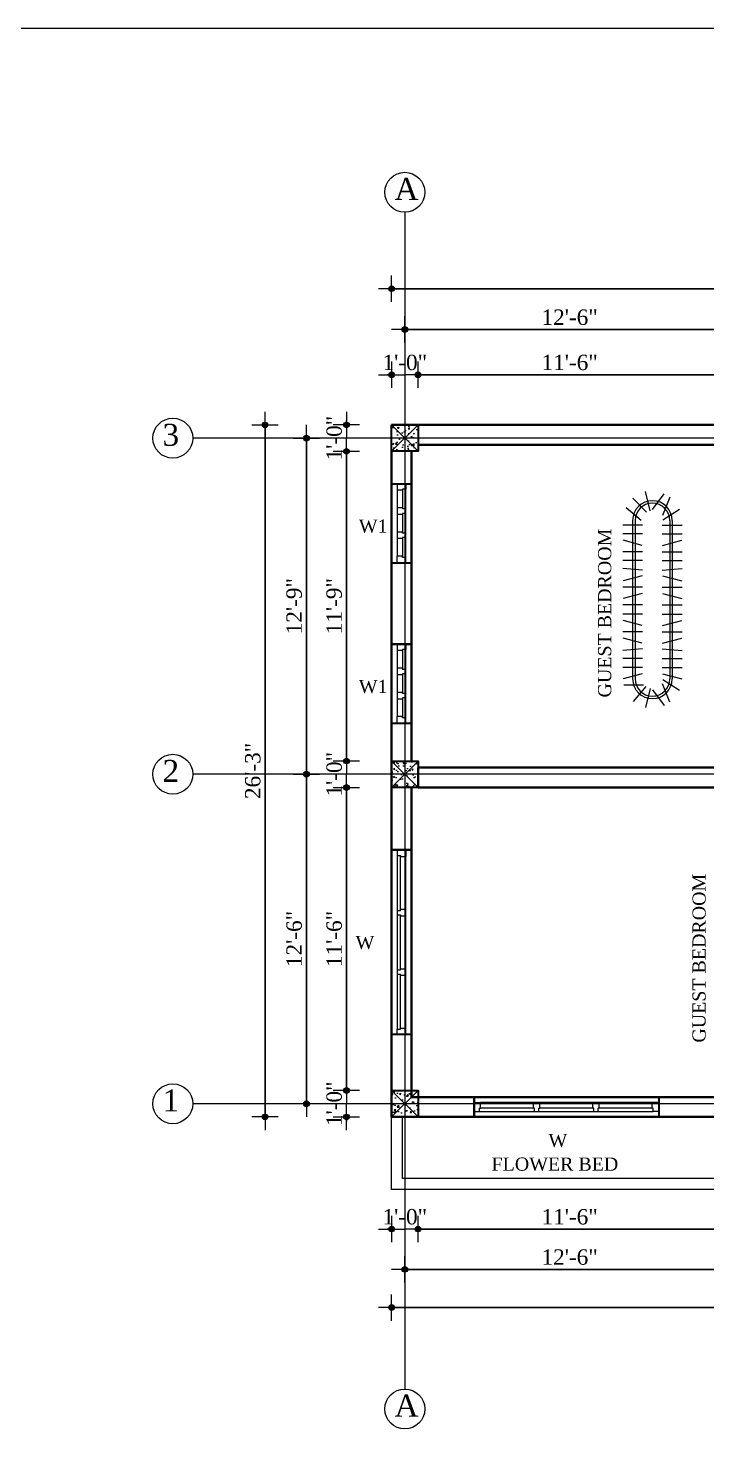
# Model space of a CAD drawing. Header units: feet. Extents: x 28652 to 66086, y -6769 to -640.
# Drawn here: x 63517 to 63826, y -1328 to -691 of the extents above; entities that cross this region are included whole.
import ezdxf

# ---------------------------------------------------------------- set-up
doc = ezdxf.new("R2010")
doc.units = ezdxf.units.FT
doc.header["$LTSCALE"] = 50
doc.header["$MEASUREMENT"] = 0
doc.header["$PDMODE"] = 34
for name, color, linetype, lineweight in [('DIMENSION', 142, 'Continuous', 13), ('SES- Door&Window', 21, 'Continuous', 15), ('SES-DIMENSION', 142, 'Continuous', 13), ('SES-Furniture', 45, 'Continuous', 5), ('SES-HACTH', 8, 'Continuous', 13), ('SES-REBARS', 1, 'Continuous', 40), ('SES-Set Back Line', 2, 'Continuous', 15), ('SES-Staircase', 134, 'Continuous', 13), ('SES-TEXT', 3, 'Continuous', 20), ('SES-Wall Plan', 6, 'Continuous', 30)]:
    doc.layers.add(name, color=color, linetype=linetype, lineweight=lineweight)
doc.styles.add('7 INCH', font='times.ttf', dxfattribs={"height": 7})
doc.styles.add('SES-ARAIL', font='times.ttf', dxfattribs={"height": 6})
doc.dimstyles.new('7 INCH', dxfattribs={"dimscale": 0, "dimtxt": 7, "dimasz": 1, "dimexe": 2, "dimexo": 9, "dimgap": 2, "dimtad": 1, "dimdec": 0, "dimzin": 3, "dimdsep": 46, "dimlunit": 4, "dimtxsty": '7 INCH', "dimblk": 'DIM', "dimcen": 3, "dimdle": 3, "dimse1": 1, "dimse2": 1, "dimclrd": 256, "dimclre": 256, "dimclrt": 7, "dimadec": 1, "dimazin": 2, "dimtfac": 1, "dimtdec": 0, "dimtix": 1, "dimtofl": 0, "dimtmove": 2, "dimatfit": 3, "dimldrblk": 'DIM', "dimfxl": 2, "dimfrac": 2, "dimtolj": 2, "dimtzin": 0, "dimarcsym": 0})

# ---------------------------------------------------------------- blocks, each defined once
blk = doc.blocks.new('c11')
at = {"layer": 'SES-HACTH', "linetype": 'ByBlock'}
h = blk.add_hatch(dxfattribs=at)
h.set_pattern_fill('AR-CONC', color=256)
h.set_pattern_definition([(50, (-20422.33, 19414.4167), (7.1726018, -0.6275213), [0.75, -8.25]), (355, (-20422.33, 19414.417), (-1.3875133, 7.5219213), [0.6, -6.6]), (100.451444, (-20421.732, 19414.3644), (5.7850885, 6.8943999), [0.637402, -7.0114211]), (46.1842, (-20422.33, 19416.417), (10.6724133, -1.6551928), [1.125, -12.375]), (96.635635, (-20421.441, 19416.279), (9.3466195, 9.741186), [0.9561034, -10.5171376]), (351.184164, (-20422.33, 19416.417), (9.3466195, 9.741186), [0.9, -9.9]), (21, (-20421.33, 19415.9167), (5.9690705, -4.0261889), [0.75, -8.25]), (326, (-20421.33, 19415.917), (2.4331533, 7.2515005), [0.6, -6.6]), (71.451445, (-20420.8325, 19415.581), (8.4022238, 3.2253115), [0.6374019, -7.0114211]), (37.5, (-20422.33, 19414.4167), (0.12159855, 3.32893854), [0, -6.52, 0, -6.7, 0, -6.625]), (7.5, (-20422.33, 19414.4167), (2.63069537, 3.9441171), [0, -3.82, 0, -6.37, 0, -2.525]), (327.5, (-20424.56, 19414.4167), (5.33822436, -0.22554872), [0, -2.5, 0, -7.8, 0, -10.35]), (317.5, (-20425.56, 19414.4167), (5.8318617, 1.0010498), [0, -3.25, 0, -5.18, 0, -7.35])])
h.paths.add_polyline_path([(-6, 6), (-6, -6), (6, -6), (6, 6)])
for p, q in [((-6, 6), (6, -6)), ((6, 6), (-6, -6))]:
    blk.add_line(p, q, dxfattribs=at)
at = {"layer": 'SES-Wall Plan', "linetype": 'ByBlock'}
blk.add_lwpolyline([(-6, 6), (6, 6), (6, -6), (-6, -6)], close=True, dxfattribs=at)
blk = doc.blocks.new('6H')
at = {"layer": 'SES- Door&Window'}
for p, q in [((-78, -2.5), (-75.5, -2.5)), ((-75.5, -2.5), (3.5, -2.5)), ((-75.5, -2.5), (-75.5, -4)), ((-75.5, -4), (-75, -4)), ((-50.5, -4), (-75.5, -4)), ((-75, -4), (-75, -6.5)), ((-51, -4), (-51, -6.5)), ((-50.5, -2.5), (-50.5, -4)), ((-48.5, -2.5), (-48.5, -4)), ((-48.5, -4), (-48, -4)), ((-23.5, -4), (-48.5, -4)), ((-48, -4), (-48, -6.5)), ((-24, -4), (-24, -6.5)), ((-23.5, -4), (-24, -4)), ((-23.5, -2.5), (-23.5, -4)), ((-21.5, -2.5), (-21.5, -4)), ((3, -4), (-21.5, -4)), ((-21, -4), (-21, -6.5)), ((3, -4), (3, -6.5)), ((3.5, -4), (3, -4)), ((6, -2.5), (3.5, -2.5)), ((3.5, -2.5), (3.5, -4)), ((-78, -6.5), (-75, -6.5)), ((3, -6.5), (-75, -6.5)), ((6, -6.5), (3, -6.5))]:
    blk.add_line(p, q, dxfattribs=at)
at = {"layer": 'SES-Wall Plan'}
for p, q in [((-78, -9), (-78, 0)), ((-78, -9), (-78, 0)), ((6, -9), (6, 0))]:
    blk.add_line(p, q, dxfattribs=at)
blk.add_lwpolyline([(6, 0), (-78, 0), (-78, -9), (6, -9)], close=True, dxfattribs=at)
blk = doc.blocks.new('DIM')
at = {"layer": 'DIMENSION'}
h = blk.add_hatch(color=256, dxfattribs=at)
h.paths.add_polyline_path([(0, 1.28), (0, 0), (1.28, 0, 0.414214)])
h.paths.add_polyline_path([(1.28, 0), (0, 0), (0, -1.28, 0.414214)])
h.paths.add_polyline_path([(0, 0), (-1.28, 0, 0.414214), (0, -1.28)])
h.paths.add_polyline_path([(0, 1.28, 0.414214), (-1.28, 0), (0, 0)])
for p, q in [((-6, 0), (6, 0)), ((0, 6), (0, -6))]:
    blk.add_line(p, q, dxfattribs=at)
blk.add_circle((0, 0), 1.28, dxfattribs=at)
blk = doc.blocks.new('*D1670')
at = {"layer": 'Defpoints', "color": 0, "linetype": 'ByBlock', "transparency": 16777216}
for p in [(63682.85, -1186.19), (63694.85, -1186.19), (63694.85, -1237.19)]:
    blk.add_point(p, dxfattribs=at)
at = {"layer": 'SES-DIMENSION', "linetype": 'ByBlock', "lineweight": -2, "transparency": 16777216}
for p, q in [((63681.85, -1237.19), (63680.85, -1237.19)), ((63695.85, -1237.19), (63696.85, -1237.19))]:
    blk.add_line(p, q, dxfattribs=at)
blk.add_blockref('DIM', (63682.85, -1237.19), dxfattribs=at)
at = {"layer": 'SES-DIMENSION', "linetype": 'ByBlock', "lineweight": -2, "transparency": 16777216, "rotation": 180}
blk.add_blockref('DIM', (63694.85, -1237.19), dxfattribs=at)
at = {"layer": 'SES-DIMENSION', "color": 7, "linetype": 'ByBlock', "transparency": 16777216, "insert": (63688.85, -1231.63), "char_height": 7, "attachment_point": 5, "style": '7 INCH'}
blk.add_mtext('\\A2;1\'-0"', dxfattribs=at)
blk = doc.blocks.new('*D1671')
at = {"layer": 'Defpoints', "color": 0, "linetype": 'ByBlock', "transparency": 16777216}
for p in [(63694.85, -1186.19), (63832.85, -1186.19), (63832.85, -1237.19)]:
    blk.add_point(p, dxfattribs=at)
at = {"layer": 'SES-DIMENSION', "linetype": 'ByBlock', "lineweight": -2, "transparency": 16777216}
blk.add_line((63695.85, -1237.19), (63831.85, -1237.19), dxfattribs=at)
at = {"layer": 'SES-DIMENSION', "linetype": 'ByBlock', "lineweight": -2, "transparency": 16777216, "rotation": 180}
blk.add_blockref('DIM', (63694.85, -1237.19), dxfattribs=at)
at = {"layer": 'SES-DIMENSION', "linetype": 'ByBlock', "lineweight": -2, "transparency": 16777216}
blk.add_blockref('DIM', (63832.85, -1237.19), dxfattribs=at)
at = {"layer": 'SES-DIMENSION', "color": 7, "linetype": 'ByBlock', "transparency": 16777216, "insert": (63763.85, -1231.63), "char_height": 7, "attachment_point": 5, "style": '7 INCH'}
blk.add_mtext('\\A2;11\'-6"', dxfattribs=at)
blk = doc.blocks.new('*D1677')
at = {"layer": 'Defpoints', "color": 0, "linetype": 'ByBlock', "transparency": 16777216}
for p in [(63688.85, -1186.19), (63838.85, -1186.19), (63838.85, -1255.52)]:
    blk.add_point(p, dxfattribs=at)
at = {"layer": 'SES-DIMENSION', "linetype": 'ByBlock', "lineweight": -2, "transparency": 16777216}
blk.add_line((63689.85, -1255.52), (63837.85, -1255.52), dxfattribs=at)
at = {"layer": 'SES-DIMENSION', "linetype": 'ByBlock', "lineweight": -2, "transparency": 16777216, "rotation": 180}
blk.add_blockref('DIM', (63688.85, -1255.52), dxfattribs=at)
at = {"layer": 'SES-DIMENSION', "linetype": 'ByBlock', "lineweight": -2, "transparency": 16777216}
blk.add_blockref('DIM', (63838.85, -1255.52), dxfattribs=at)
at = {"layer": 'SES-DIMENSION', "color": 7, "linetype": 'ByBlock', "transparency": 16777216, "insert": (63763.85, -1249.96), "char_height": 7, "attachment_point": 5, "style": '7 INCH'}
blk.add_mtext('\\A2;12\'-6"', dxfattribs=at)
blk = doc.blocks.new('*D1680')
at = {"layer": 'Defpoints', "color": 0, "linetype": 'ByBlock', "transparency": 16777216}
for p in [(63682.85, -1186.19), (64132.85, -1186.19), (64132.85, -1272.9)]:
    blk.add_point(p, dxfattribs=at)
at = {"layer": 'SES-DIMENSION', "linetype": 'ByBlock', "lineweight": -2, "transparency": 16777216}
blk.add_line((63683.85, -1272.9), (64131.85, -1272.9), dxfattribs=at)
at = {"layer": 'SES-DIMENSION', "linetype": 'ByBlock', "lineweight": -2, "transparency": 16777216, "rotation": 180}
blk.add_blockref('DIM', (63682.85, -1272.9), dxfattribs=at)
at = {"layer": 'SES-DIMENSION', "linetype": 'ByBlock', "lineweight": -2, "transparency": 16777216}
blk.add_blockref('DIM', (64132.85, -1272.9), dxfattribs=at)
at = {"layer": 'SES-DIMENSION', "color": 7, "linetype": 'ByBlock', "transparency": 16777216, "insert": (63907.85, -1267.33), "char_height": 7, "attachment_point": 5, "style": '7 INCH'}
blk.add_mtext('\\A2;37\'-6"', dxfattribs=at)
blk = doc.blocks.new('*D1681')
at = {"layer": 'Defpoints', "color": 0, "linetype": 'ByBlock', "transparency": 16777216}
for p in [(63662.29, -1174.19), (63682.85, -1174.19), (63682.85, -1186.19)]:
    blk.add_point(p, dxfattribs=at)
at = {"layer": 'SES-DIMENSION', "linetype": 'ByBlock', "lineweight": -2, "transparency": 16777216}
for p, q in [((63662.29, -1173.19), (63662.29, -1172.19)), ((63662.29, -1187.19), (63662.29, -1188.19))]:
    blk.add_line(p, q, dxfattribs=at)
for p, rotation in [((63662.29, -1174.19), 270), ((63662.29, -1186.19), 90)]:
    blk.add_blockref('DIM', p, dxfattribs=dict(at, rotation=rotation))
at = {"layer": 'SES-DIMENSION', "color": 7, "linetype": 'ByBlock', "transparency": 16777216, "insert": (63656.73, -1180.19), "char_height": 7, "attachment_point": 5, "rotation": 90, "style": '7 INCH'}
blk.add_mtext('\\A2;1\'-0"', dxfattribs=at)
blk = doc.blocks.new('*D1682')
at = {"layer": 'Defpoints', "color": 0, "linetype": 'ByBlock', "transparency": 16777216}
for p in [(63662.29, -1036.3), (63682.85, -1036.3), (63682.85, -1174.19)]:
    blk.add_point(p, dxfattribs=at)
at = {"layer": 'SES-DIMENSION', "linetype": 'ByBlock', "lineweight": -2, "transparency": 16777216}
blk.add_line((63662.29, -1173.19), (63662.29, -1037.3), dxfattribs=at)
for p, rotation in [((63662.29, -1036.3), 90), ((63662.29, -1174.19), 270)]:
    blk.add_blockref('DIM', p, dxfattribs=dict(at, rotation=rotation))
at = {"layer": 'SES-DIMENSION', "color": 7, "linetype": 'ByBlock', "transparency": 16777216, "insert": (63656.73, -1105.24), "char_height": 7, "attachment_point": 5, "rotation": 90, "style": '7 INCH'}
blk.add_mtext('\\A2;11\'-6"', dxfattribs=at)
blk = doc.blocks.new('*D1683')
at = {"layer": 'Defpoints', "color": 0, "linetype": 'ByBlock', "transparency": 16777216}
for p in [(63662.29, -1024.3), (63682.85, -1024.3), (63682.85, -1036.3)]:
    blk.add_point(p, dxfattribs=at)
at = {"layer": 'SES-DIMENSION', "linetype": 'ByBlock', "lineweight": -2, "transparency": 16777216}
for p, q in [((63662.29, -1023.3), (63662.29, -1022.3)), ((63662.29, -1037.3), (63662.29, -1038.3))]:
    blk.add_line(p, q, dxfattribs=at)
for p, rotation in [((63662.29, -1024.3), 270), ((63662.29, -1036.3), 90)]:
    blk.add_blockref('DIM', p, dxfattribs=dict(at, rotation=rotation))
at = {"layer": 'SES-DIMENSION', "color": 7, "linetype": 'ByBlock', "transparency": 16777216, "insert": (63656.73, -1030.3), "char_height": 7, "attachment_point": 5, "rotation": 90, "style": '7 INCH'}
blk.add_mtext('\\A2;1\'-0"', dxfattribs=at)
blk = doc.blocks.new('*D1684')
at = {"layer": 'Defpoints', "color": 0, "linetype": 'ByBlock', "transparency": 16777216}
for p in [(63662.29, -883.41), (63682.85, -883.41), (63682.85, -1024.3)]:
    blk.add_point(p, dxfattribs=at)
at = {"layer": 'SES-DIMENSION', "linetype": 'ByBlock', "lineweight": -2, "transparency": 16777216}
blk.add_line((63662.29, -1023.3), (63662.29, -884.41), dxfattribs=at)
for p, rotation in [((63662.29, -883.41), 90), ((63662.29, -1024.3), 270)]:
    blk.add_blockref('DIM', p, dxfattribs=dict(at, rotation=rotation))
at = {"layer": 'SES-DIMENSION', "color": 7, "linetype": 'ByBlock', "transparency": 16777216, "insert": (63656.72, -953.85), "char_height": 7, "attachment_point": 5, "rotation": 90, "style": '7 INCH'}
blk.add_mtext('\\A2;11\'-9"', dxfattribs=at)
blk = doc.blocks.new('*D1685')
at = {"layer": 'Defpoints', "color": 0, "linetype": 'ByBlock', "transparency": 16777216}
for p in [(63662.29, -871.41), (63682.85, -871.41), (63682.85, -883.41)]:
    blk.add_point(p, dxfattribs=at)
at = {"layer": 'SES-DIMENSION', "linetype": 'ByBlock', "lineweight": -2, "transparency": 16777216}
for p, q in [((63662.29, -870.41), (63662.29, -869.41)), ((63662.29, -884.41), (63662.29, -885.41))]:
    blk.add_line(p, q, dxfattribs=at)
for p, rotation in [((63662.29, -871.41), 270), ((63662.29, -883.41), 90)]:
    blk.add_blockref('DIM', p, dxfattribs=dict(at, rotation=rotation))
at = {"layer": 'SES-DIMENSION', "color": 7, "linetype": 'ByBlock', "transparency": 16777216, "insert": (63656.73, -877.41), "char_height": 7, "attachment_point": 5, "rotation": 90, "style": '7 INCH'}
blk.add_mtext('\\A2;1\'-0"', dxfattribs=at)
blk = doc.blocks.new('*D1686')
at = {"layer": 'Defpoints', "color": 0, "linetype": 'ByBlock', "transparency": 16777216}
for p in [(63644.08, -1030.3), (63682.85, -1030.3), (63682.85, -1180.19)]:
    blk.add_point(p, dxfattribs=at)
at = {"layer": 'SES-DIMENSION', "linetype": 'ByBlock', "lineweight": -2, "transparency": 16777216}
blk.add_line((63644.08, -1179.19), (63644.08, -1031.3), dxfattribs=at)
for p, rotation in [((63644.08, -1030.3), 90), ((63644.08, -1180.19), 270)]:
    blk.add_blockref('DIM', p, dxfattribs=dict(at, rotation=rotation))
at = {"layer": 'SES-DIMENSION', "color": 7, "linetype": 'ByBlock', "transparency": 16777216, "insert": (63638.52, -1105.24), "char_height": 7, "attachment_point": 5, "rotation": 90, "style": '7 INCH'}
blk.add_mtext('\\A2;12\'-6"', dxfattribs=at)
blk = doc.blocks.new('*D1687')
at = {"layer": 'Defpoints', "color": 0, "linetype": 'ByBlock', "transparency": 16777216}
for p in [(63644.08, -877.41), (63682.85, -877.41), (63682.85, -1030.3)]:
    blk.add_point(p, dxfattribs=at)
at = {"layer": 'SES-DIMENSION', "linetype": 'ByBlock', "lineweight": -2, "transparency": 16777216}
blk.add_line((63644.08, -1029.3), (63644.08, -878.41), dxfattribs=at)
for p, rotation in [((63644.08, -877.41), 90), ((63644.08, -1030.3), 270)]:
    blk.add_blockref('DIM', p, dxfattribs=dict(at, rotation=rotation))
at = {"layer": 'SES-DIMENSION', "color": 7, "linetype": 'ByBlock', "transparency": 16777216, "insert": (63638.51, -953.85), "char_height": 7, "attachment_point": 5, "rotation": 90, "style": '7 INCH'}
blk.add_mtext('\\A2;12\'-9"', dxfattribs=at)
blk = doc.blocks.new('*D1688')
at = {"layer": 'Defpoints', "color": 0, "linetype": 'ByBlock', "transparency": 16777216}
for p in [(63625.26, -871.41), (63682.85, -871.41), (63682.85, -1186.19)]:
    blk.add_point(p, dxfattribs=at)
at = {"layer": 'SES-DIMENSION', "linetype": 'ByBlock', "lineweight": -2, "transparency": 16777216}
blk.add_line((63625.26, -1185.19), (63625.26, -872.41), dxfattribs=at)
for p, rotation in [((63625.26, -871.41), 90), ((63625.26, -1186.19), 270)]:
    blk.add_blockref('DIM', p, dxfattribs=dict(at, rotation=rotation))
at = {"layer": 'SES-DIMENSION', "color": 7, "linetype": 'ByBlock', "transparency": 16777216, "insert": (63619.7, -1028.8), "char_height": 7, "attachment_point": 5, "rotation": 90, "style": '7 INCH'}
blk.add_mtext('\\A2;26\'-3"', dxfattribs=at)
blk = doc.blocks.new('*D1689')
at = {"layer": 'Defpoints', "color": 0, "linetype": 'ByBlock', "transparency": 16777216}
for p in [(63694.85, -848.59), (63682.85, -871.41), (63694.85, -871.41)]:
    blk.add_point(p, dxfattribs=at)
at = {"layer": 'SES-DIMENSION', "linetype": 'ByBlock', "lineweight": -2, "transparency": 16777216}
for p, q in [((63681.85, -848.59), (63680.85, -848.59)), ((63695.85, -848.59), (63696.85, -848.59))]:
    blk.add_line(p, q, dxfattribs=at)
blk.add_blockref('DIM', (63682.85, -848.59), dxfattribs=at)
at = {"layer": 'SES-DIMENSION', "linetype": 'ByBlock', "lineweight": -2, "transparency": 16777216, "rotation": 180}
blk.add_blockref('DIM', (63694.85, -848.59), dxfattribs=at)
at = {"layer": 'SES-DIMENSION', "color": 7, "linetype": 'ByBlock', "transparency": 16777216, "insert": (63688.85, -843.03), "char_height": 7, "attachment_point": 5, "style": '7 INCH'}
blk.add_mtext('\\A2;1\'-0"', dxfattribs=at)
blk = doc.blocks.new('*D1690')
at = {"layer": 'Defpoints', "color": 0, "linetype": 'ByBlock', "transparency": 16777216}
for p in [(63832.85, -848.59), (63694.85, -871.41), (63832.85, -871.41)]:
    blk.add_point(p, dxfattribs=at)
at = {"layer": 'SES-DIMENSION', "linetype": 'ByBlock', "lineweight": -2, "transparency": 16777216}
blk.add_line((63695.85, -848.59), (63831.85, -848.59), dxfattribs=at)
at = {"layer": 'SES-DIMENSION', "linetype": 'ByBlock', "lineweight": -2, "transparency": 16777216, "rotation": 180}
blk.add_blockref('DIM', (63694.85, -848.59), dxfattribs=at)
at = {"layer": 'SES-DIMENSION', "linetype": 'ByBlock', "lineweight": -2, "transparency": 16777216}
blk.add_blockref('DIM', (63832.85, -848.59), dxfattribs=at)
at = {"layer": 'SES-DIMENSION', "color": 7, "linetype": 'ByBlock', "transparency": 16777216, "insert": (63763.85, -843.03), "char_height": 7, "attachment_point": 5, "style": '7 INCH'}
blk.add_mtext('\\A2;11\'-6"', dxfattribs=at)
blk = doc.blocks.new('*D1696')
at = {"layer": 'Defpoints', "color": 0, "linetype": 'ByBlock', "transparency": 16777216}
for p in [(63838.85, -828), (63688.85, -871.41), (63838.85, -871.41)]:
    blk.add_point(p, dxfattribs=at)
at = {"layer": 'SES-DIMENSION', "linetype": 'ByBlock', "lineweight": -2, "transparency": 16777216}
blk.add_line((63689.85, -828), (63837.85, -828), dxfattribs=at)
at = {"layer": 'SES-DIMENSION', "linetype": 'ByBlock', "lineweight": -2, "transparency": 16777216, "rotation": 180}
blk.add_blockref('DIM', (63688.85, -828), dxfattribs=at)
at = {"layer": 'SES-DIMENSION', "linetype": 'ByBlock', "lineweight": -2, "transparency": 16777216}
blk.add_blockref('DIM', (63838.85, -828), dxfattribs=at)
at = {"layer": 'SES-DIMENSION', "color": 7, "linetype": 'ByBlock', "transparency": 16777216, "insert": (63763.85, -822.44), "char_height": 7, "attachment_point": 5, "style": '7 INCH'}
blk.add_mtext('\\A2;12\'-6"', dxfattribs=at)
blk = doc.blocks.new('*D1699')
at = {"layer": 'Defpoints', "color": 0, "linetype": 'ByBlock', "transparency": 16777216}
for p in [(64132.85, -809.43), (63682.85, -871.41), (64132.85, -871.41)]:
    blk.add_point(p, dxfattribs=at)
at = {"layer": 'SES-DIMENSION', "linetype": 'ByBlock', "lineweight": -2, "transparency": 16777216}
blk.add_line((63683.85, -809.43), (64131.85, -809.43), dxfattribs=at)
at = {"layer": 'SES-DIMENSION', "linetype": 'ByBlock', "lineweight": -2, "transparency": 16777216, "rotation": 180}
blk.add_blockref('DIM', (63682.85, -809.43), dxfattribs=at)
at = {"layer": 'SES-DIMENSION', "linetype": 'ByBlock', "lineweight": -2, "transparency": 16777216}
blk.add_blockref('DIM', (64132.85, -809.43), dxfattribs=at)
at = {"layer": 'SES-DIMENSION', "color": 7, "linetype": 'ByBlock', "transparency": 16777216, "insert": (63907.85, -803.86), "char_height": 7, "attachment_point": 5, "style": '7 INCH'}
blk.add_mtext('\\A2;37\'-6"', dxfattribs=at)
blk = doc.blocks.new('w11')
at = {"layer": 'SES- Door&Window'}
for p, q in [((20350.03, -19817.65), (20353.03, -19817.65)), ((20383.03, -19817.65), (20353.03, -19817.65)), ((20353.03, -19820.15), (20353.03, -19817.65)), ((20361.03, -19820.15), (20361.03, -19817.65)), ((20364.03, -19820.15), (20364.03, -19817.65)), ((20372.03, -19820.15), (20372.03, -19817.65)), ((20375.03, -19820.15), (20375.03, -19817.65)), ((20386.03, -19817.65), (20383.03, -19817.65)), ((20383.03, -19820.15), (20383.03, -19817.65)), ((20350.03, -19821.65), (20352.53, -19821.65)), ((20352.53, -19821.65), (20352.53, -19820.15)), ((20352.53, -19820.15), (20353.03, -19820.15)), ((20361.53, -19820.15), (20352.53, -19820.15)), ((20352.53, -19821.65), (20383.53, -19821.65)), ((20361.53, -19821.65), (20361.53, -19820.15)), ((20363.53, -19821.65), (20363.53, -19820.15)), ((20363.53, -19820.15), (20364.03, -19820.15)), ((20372.53, -19820.15), (20363.53, -19820.15)), ((20372.53, -19820.15), (20372.03, -19820.15)), ((20372.53, -19821.65), (20372.53, -19820.15)), ((20383.03, -19820.15), (20374.53, -19820.15)), ((20374.53, -19821.65), (20374.53, -19820.15)), ((20383.53, -19820.15), (20383.03, -19820.15)), ((20383.53, -19821.65), (20383.53, -19820.15)), ((20386.03, -19821.65), (20383.53, -19821.65))]:
    blk.add_line(p, q, dxfattribs=at)
at = {"layer": 'SES-Wall Plan'}
for p, q in [((20386.03, -19815.15), (20350.03, -19815.15)), ((20350.03, -19815.15), (20350.03, -19824.15)), ((20350.03, -19815.15), (20350.03, -19824.15)), ((20386.03, -19815.15), (20386.03, -19824.15)), ((20386.03, -19824.15), (20350.03, -19824.15))]:
    blk.add_line(p, q, dxfattribs=at)
blk = doc.blocks.new('RACK-LARGA-01')
at = {"layer": 'SES-Furniture'}
for p, q in [((-0.35, 4.074), (-0.207, 3.7)), ((-0.001, 3.821), (-0.241, 4.141)), ((0.046, 3.795), (0.139, 4.184)), ((0.382, 4.062), (0.128, 3.754)), ((-0.213, 3.614), (-0.549, 3.831)), ((0.179, 3.729), (0.579, 3.729)), ((-0.207, 3.497), (-0.593, 3.601)), ((-0.4, 0.4), (-0.4, 3.6)), ((-0.35, 0.4), (-0.35, 3.6)), ((0.207, 3.497), (0.593, 3.601)), ((0.35, 0.4), (0.35, 3.6)), ((0.4, 0.4), (0.4, 3.6)), ((-0.2, 3.369), (-0.6, 3.369)), ((-0.2, 3.19), (-0.6, 3.19)), ((0.2, 3.369), (0.6, 3.369)), ((0.2, 3.19), (0.6, 3.19)), ((-0.201, 2.993), (-0.599, 3.028)), ((-0.207, 2.882), (-0.593, 2.779)), ((0.201, 2.993), (0.599, 3.028)), ((0.207, 2.882), (0.593, 2.779)), ((-0.2, 2.651), (-0.6, 2.651)), ((0.2, 2.651), (0.6, 2.651)), ((-0.2, 2.292), (-0.6, 2.292)), ((-0.207, 2.523), (-0.593, 2.42)), ((0.2, 2.292), (0.6, 2.292)), ((0.207, 2.523), (0.593, 2.42)), ((-0.2, 2.108), (-0.6, 2.108)), ((0.2, 2.108), (0.6, 2.108)), ((-0.2, 1.749), (-0.6, 1.749)), ((-0.207, 1.877), (-0.593, 1.98)), ((0.2, 1.749), (0.6, 1.749)), ((0.207, 1.877), (0.593, 1.98)), ((-0.207, 1.518), (-0.593, 1.621)), ((0.207, 1.518), (0.593, 1.621)), ((-0.2, 1.21), (-0.6, 1.21)), ((-0.201, 1.407), (-0.599, 1.372)), ((0.2, 1.21), (0.6, 1.21)), ((0.201, 1.407), (0.599, 1.372)), ((-0.2, 1.031), (-0.6, 1.031)), ((-0.207, 0.903), (-0.593, 0.799)), ((0.2, 1.031), (0.6, 1.031)), ((0.207, 0.903), (0.593, 0.799)), ((-0.2, 0.671), (-0.6, 0.671)), ((0.2, 0.671), (0.6, 0.671)), ((-0.2, 0.492), (-0.6, 0.492)), ((-0.213, 0.386), (-0.549, 0.169)), ((-0.35, -0.074), (-0.207, 0.3)), ((0.2, 0.492), (0.6, 0.492)), ((0.226, 0.401), (0.531, 0.142)), ((-0.001, 0.179), (-0.241, -0.141)), ((0.046, 0.205), (0.139, -0.184)), ((0.394, -0.052), (0.116, 0.235))]:
    blk.add_line(p, q, dxfattribs=at)
for centre, radius, start, end in [((0, 3.6), 0.4, 0, 180), ((0, 3.6), 0.35, 0, 180), ((0, 0.4), 0.4, 180, 0), ((0, 0.4), 0.35, 180, 0)]:
    blk.add_arc(centre, radius, start, end, dxfattribs=at)
blk = doc.blocks.new('sdfhdfgb')
at = {"layer": 'SES-DIMENSION'}
blk.add_line((7509.31, -24772.66), (10873.31, -24772.66), dxfattribs=at)

msp = doc.modelspace()

# ---------------------------------------------------------------- linework, layer by layer
at = {"layer": 'SES-DIMENSION'}
for centre in [(63688.85, -765.56), (63583.3, -877.41), (63583.3, -1030.3), (63583.3, -1180.19), (63688.85, -1319.04)]:
    msp.add_circle(centre, 9.09, dxfattribs=at)
at = {"layer": 'SES-REBARS', "color": 6, "linetype": 'ByBlock'}
for p, q in [((63682.85, -1186.19), (63682.85, -883.41)), ((63682.85, -971.08), (63691.85, -971.08)), ((63832.85, -1027.3), (63694.85, -1027.3)), ((63832.85, -1036.3), (63694.85, -1036.3)), ((63832.85, -1177.19), (63691.85, -1177.19)), ((63832.85, -1186.19), (63682.85, -1186.19))]:
    msp.add_line(p, q, dxfattribs=at)
for points in [[(64132.85, -871.41), (63682.85, -871.41)], [(63691.85, -948.85), (63691.85, -883.41)], [(63694.85, -880.41), (63832.85, -880.41)], [(63691.85, -1024.3), (63691.85, -948.85)], [(63691.85, -1177.19), (63691.85, -1036.3)]]:
    msp.add_lwpolyline(points, dxfattribs=at)
at = {"layer": 'SES-Set Back Line'}
for p, q in [((63688.85, -774.66), (63688.85, -1309.94)), ((64263.52, -877.41), (63592.39, -877.41)), ((64263.52, -1030.3), (63592.39, -1030.3)), ((64263.52, -1180.19), (63592.39, -1180.19))]:
    msp.add_line(p, q, dxfattribs=at)
at = {"layer": 'SES-Staircase', "linetype": 'ByBlock'}
for points in [[(63832.85, -1219.19), (63682.85, -1219.19), (63682.85, -1186.19)], [(63832.85, -1214.19), (63687.85, -1214.19), (63687.85, -1186.19)]]:
    msp.add_lwpolyline(points, dxfattribs=at)
at = {"layer": 'SES-Wall Plan', "linetype": 'ByBlock'}
msp.add_line((63694.85, -1036.3), (63694.85, -1027.3), dxfattribs=at)

# ---------------------------------------------------------------- block references
at = {"layer": 'SES-DIMENSION'}
msp.add_blockref('sdfhdfgb', (55212.85, 24081.81), dxfattribs=at)
at = {"layer": 'SES-DIMENSION', "linetype": 'ByBlock', "rotation": 90}
for p in [(43867.7, -21284.16), (43867.7, -21357.11)]:
    msp.add_blockref('w11', p, dxfattribs=at)
at = {"layer": 'SES-Furniture', "xscale": 22.5, "yscale": 22.5, "zscale": 22.5, "rotation": 180}
msp.add_blockref('RACK-LARGA-01', (63801.49, -905.87), dxfattribs=at)
at = {"layer": 'SES-HACTH', "ltscale": 2, "xscale": -1}
for p, rotation in [((63682.85, -1142.74), 90), ((63798.35, -1186.19), 180)]:
    msp.add_blockref('6H', p, dxfattribs=dict(at, rotation=rotation))
at = {"layer": 'SES-REBARS', "linetype": 'ByBlock'}
for p in [(63688.85, -877.41), (63688.85, -1030.3), (63688.85, -1180.19)]:
    msp.add_blockref('c11', p, dxfattribs=at)

# ---------------------------------------------------------------- texts
at = {"layer": 'SES-TEXT', "ltscale": 2, "style": 'SES-ARAIL'}
for s, height, p in [('A', 10, (63684.17, -769.05)), ('3', 10, (63578.62, -880.89)), ('W1', 6, (63667.92, -920.43)), ('W1', 6, (63667.92, -993.38)), ('2', 10, (63578.62, -1033.78)), ('W', 6, (63666.45, -1109.82)), ('1', 10, (63578.62, -1183.68)), ('W', 6, (63754.2, -1199.88)), ('FLOWER BED', 6, (63728.32, -1210.64)), ('A', 10, (63684.17, -1322.52))]:
    msp.add_text(s, height=height, dxfattribs=at).set_placement(p)
for p in [(63782.77, -995.38), (63825.72, -1152.38)]:
    msp.add_text('GUEST BEDROOM', height=6, rotation=90, dxfattribs=at).set_placement(p)

# ---------------------------------------------------------------- dimensions: what is measured, and where the dimension line sits
at = {"layer": 'SES-DIMENSION', "linetype": 'ByBlock'}
for base, p1, p2, picture, middle in [((64132.85, -809.43), (63682.85, -871.41), (64132.85, -871.41), '*D1699', (63907.85, -803.86)), ((63838.85, -828), (63688.85, -871.41), (63838.85, -871.41), '*D1696', (63763.85, -822.44)), ((63694.85, -848.59), (63682.85, -871.41), (63694.85, -871.41), '*D1689', (63688.85, -843.03)), ((63832.85, -848.59), (63694.85, -871.41), (63832.85, -871.41), '*D1690', (63763.85, -843.03)), ((63694.85, -1237.19), (63682.85, -1186.19), (63694.85, -1186.19), '*D1670', (63688.85, -1231.63)), ((64132.85, -1272.9), (63682.85, -1186.19), (64132.85, -1186.19), '*D1680', (63907.85, -1267.33)), ((63838.85, -1255.52), (63688.85, -1186.19), (63838.85, -1186.19), '*D1677', (63763.85, -1249.96)), ((63832.85, -1237.19), (63694.85, -1186.19), (63832.85, -1186.19), '*D1671', (63763.85, -1231.63))]:
    dim = msp.add_linear_dim(base=base, p1=p1, p2=p2, dimstyle='7 INCH', override={"dimscale": 1}, dxfattribs=at)
    dim.commit()
    dim.dimension.update_dxf_attribs({"geometry": picture, "text_midpoint": middle})
for base, p1, p2, picture, middle in [((63625.26, -871.41), (63682.85, -1186.19), (63682.85, -871.41), '*D1688', (63619.7, -1028.8)), ((63662.29, -871.41), (63682.85, -883.41), (63682.85, -871.41), '*D1685', (63656.73, -877.41)), ((63644.08, -877.41), (63682.85, -1030.3), (63682.85, -877.41), '*D1687', (63638.51, -953.85)), ((63662.29, -883.41), (63682.85, -1024.3), (63682.85, -883.41), '*D1684', (63656.72, -953.85)), ((63662.29, -1024.3), (63682.85, -1036.3), (63682.85, -1024.3), '*D1683', (63656.73, -1030.3)), ((63644.08, -1030.3), (63682.85, -1180.19), (63682.85, -1030.3), '*D1686', (63638.52, -1105.24)), ((63662.29, -1036.3), (63682.85, -1174.19), (63682.85, -1036.3), '*D1682', (63656.73, -1105.24)), ((63662.29, -1174.19), (63682.85, -1186.19), (63682.85, -1174.19), '*D1681', (63656.73, -1180.19))]:
    dim = msp.add_linear_dim(base=base, p1=p1, p2=p2, angle=90, dimstyle='7 INCH', override={"dimscale": 1}, dxfattribs=at)
    dim.commit()
    dim.dimension.update_dxf_attribs({"geometry": picture, "text_midpoint": middle})

doc.saveas('drawing.dxf')
